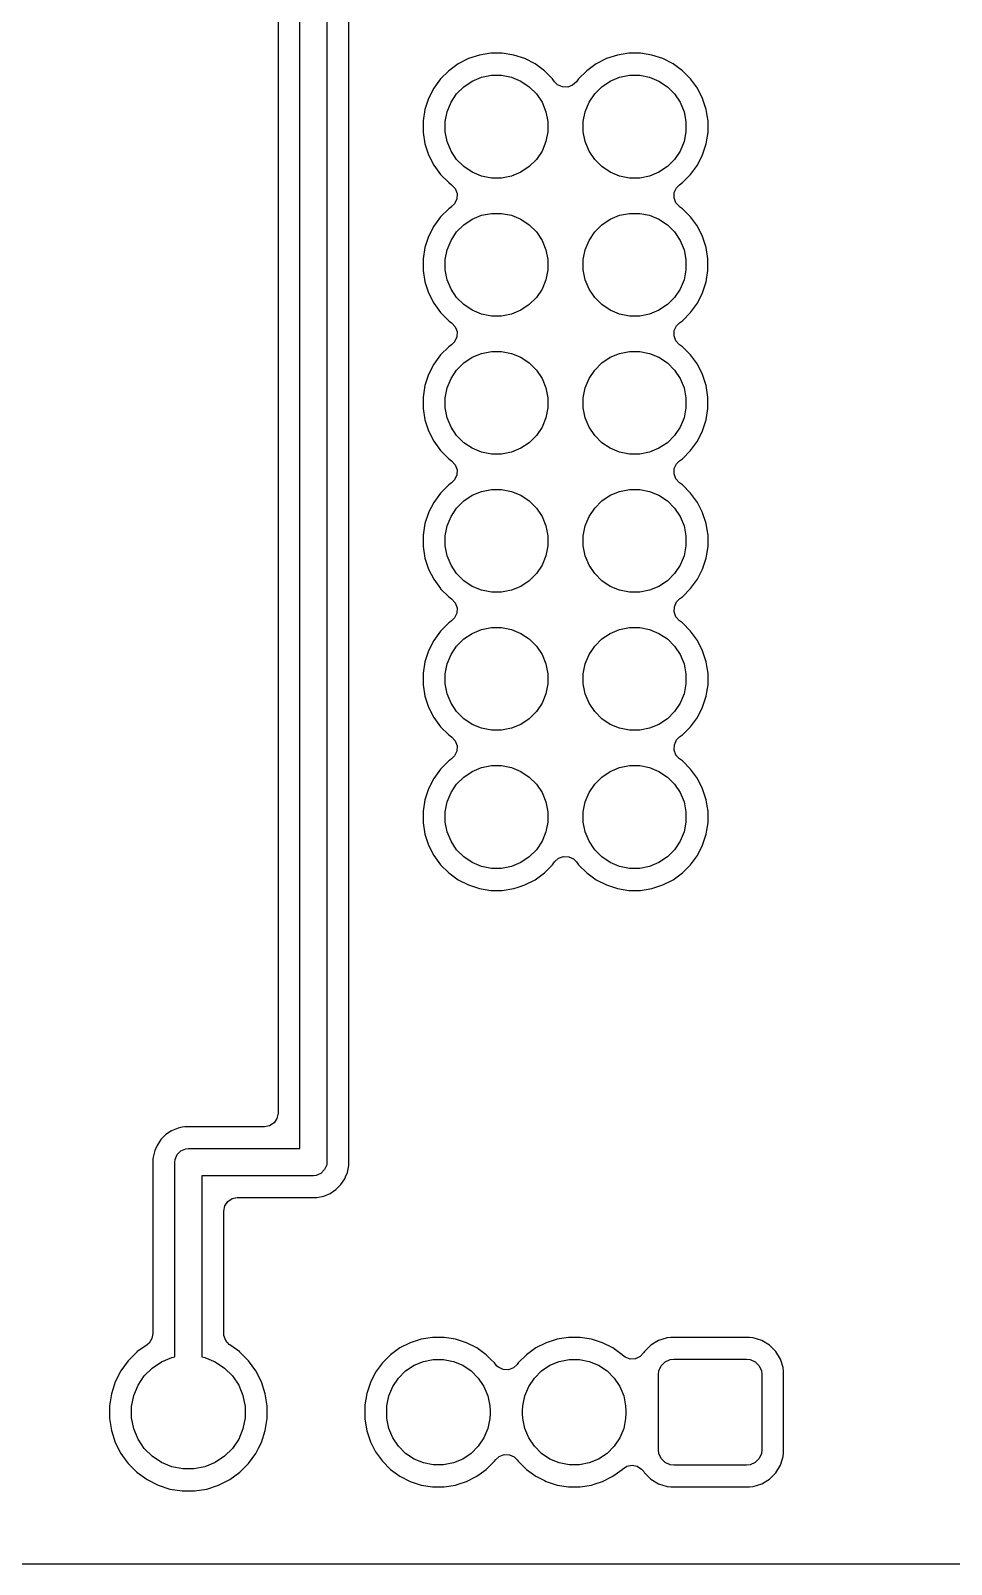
# Model space of a CAD drawing. Header units: millimetres. Extents: x 4 to 142, y 15 to 79.
# Drawn here: x 87.92 to 104.86, y 14.59 to 42.81 of the extents above; entities that cross this region are included whole.
import ezdxf

# ---------------------------------------------------------------- set-up
doc = ezdxf.new("R2010")
doc.units = ezdxf.units.MM
doc.layers.add('F.Cu', color=1, linetype='CONTINUOUS')

msp = doc.modelspace()

# ---------------------------------------------------------------- linework, layer by layer
at = {"layer": 'F.Cu'}
for points in [[(93.3734, 53.3735), (93.3734, 21.99), (93.3734, 21.99), (93.3686, 21.9413), (93.3686, 21.9412), (93.3313, 21.8512), (93.3312, 21.851), (93.2624, 21.7822), (93.2622, 21.7821), (93.1722, 21.7448), (93.1721, 21.7448), (93.1234, 21.74), (93.1234, 21.74), (91.0744, 21.74), (91.0737, 21.7397), (91.0734, 21.739), (91.0734, 18.4065), (91.0737, 18.4058), (91.0742, 18.4055), (91.1282, 18.3948), (91.1282, 18.3948), (91.3183, 18.316), (91.3184, 18.316), (91.4895, 18.2017), (91.4896, 18.2016), (91.635, 18.0562), (91.6351, 18.0561), (91.7494, 17.885), (91.7494, 17.8849), (91.8282, 17.6948), (91.8282, 17.6948), (91.8683, 17.493), (91.8683, 17.4929), (91.8683, 17.2871), (91.8683, 17.287), (91.8282, 17.0852), (91.8282, 17.0852), (91.7494, 16.8951), (91.7494, 16.895), (91.6351, 16.7239), (91.635, 16.7238), (91.4896, 16.5784), (91.4895, 16.5783), (91.3184, 16.464), (91.3183, 16.464), (91.1282, 16.3852), (91.1282, 16.3852), (90.9264, 16.3451), (90.9263, 16.3451), (90.7205, 16.3451), (90.7204, 16.3451), (90.5186, 16.3852), (90.5186, 16.3852), (90.3285, 16.464), (90.3284, 16.464), (90.1573, 16.5783), (90.1572, 16.5784), (90.0118, 16.7238), (90.0117, 16.7239), (89.8974, 16.895), (89.8974, 16.8951), (89.8186, 17.0852), (89.8186, 17.0852), (89.7785, 17.287), (89.7785, 17.2871), (89.7785, 17.4929), (89.7785, 17.493), (89.8186, 17.6948), (89.8186, 17.6948), (89.8974, 17.8849), (89.8974, 17.885), (90.0117, 18.0561), (90.0118, 18.0562), (90.1572, 18.2016), (90.1573, 18.2017), (90.3284, 18.316), (90.3285, 18.316), (90.5186, 18.3948), (90.5186, 18.3948), (90.5726, 18.4055), (90.5732, 18.406), (90.5734, 18.4065), (90.5734, 21.99), (90.5734, 21.99), (90.5782, 22.0387), (90.5782, 22.0388), (90.6155, 22.1288), (90.6156, 22.129), (90.6844, 22.1978), (90.6846, 22.1979), (90.7746, 22.2352), (90.7747, 22.2352), (90.8234, 22.24), (90.8234, 22.24), (92.8724, 22.24), (92.8731, 22.2403), (92.8734, 22.241), (92.8734, 53.3735)], [(92.4729, 52.9428), (92.4729, 22.8895), (92.4729, 22.8895), (92.454, 22.7943), (92.4539, 22.7941), (92.4, 22.7135), (92.3999, 22.7134), (92.3193, 22.6595), (92.3191, 22.6594), (92.2239, 22.6405), (92.2239, 22.6405), (90.7594, 22.6405), (90.7592, 22.6405), (90.7092, 22.6305), (90.6338, 22.6155), (90.6336, 22.6155), (90.5154, 22.5665), (90.5152, 22.5664), (90.4088, 22.4953), (90.4087, 22.4952), (90.3182, 22.4047), (90.3181, 22.4046), (90.247, 22.2982), (90.2469, 22.298), (90.2081, 22.2043), (90.1979, 22.1798), (90.1979, 22.1796), (90.1729, 22.0542), (90.1729, 22.054), (90.1729, 18.8372), (90.1729, 18.8371), (90.154, 18.742), (90.1539, 18.7418), (90.1, 18.6612), (90.0999, 18.6611), (90.0703, 18.6357), (90.0702, 18.6357), (90.0632, 18.6306), (90.0632, 18.6306), (89.8785, 18.4964), (89.8784, 18.4963), (89.7171, 18.335), (89.717, 18.3349), (89.5829, 18.1503), (89.5828, 18.1502), (89.4792, 17.9469), (89.4791, 17.9467), (89.4399, 17.826), (89.4086, 17.7297), (89.4086, 17.7296), (89.3729, 17.5042), (89.3729, 17.5041), (89.3729, 17.2759), (89.3729, 17.2758), (89.4086, 17.0504), (89.4086, 17.0503), (89.4791, 16.8333), (89.4792, 16.8331), (89.5828, 16.6298), (89.5829, 16.6297), (89.6436, 16.5461), (89.717, 16.4451), (89.7171, 16.445), (89.8784, 16.2837), (89.8785, 16.2836), (90.0631, 16.1495), (90.0633, 16.1494), (90.2665, 16.0458), (90.2667, 16.0457), (90.4837, 15.9752), (90.4838, 15.9752), (90.7092, 15.9395), (90.7093, 15.9395), (90.9375, 15.9395), (90.9376, 15.9395), (91.163, 15.9752), (91.1631, 15.9752), (91.3801, 16.0457), (91.3803, 16.0458), (91.5836, 16.1494), (91.5837, 16.1495), (91.7683, 16.2836), (91.7684, 16.2837), (91.9297, 16.445), (91.9298, 16.4451), (92.0639, 16.6297), (92.064, 16.6298), (92.1148, 16.7295), (92.1676, 16.8331), (92.1677, 16.8333), (92.2382, 17.0503), (92.2382, 17.0504), (92.2739, 17.2758), (92.2739, 17.2759), (92.2739, 17.5041), (92.2739, 17.5042), (92.2382, 17.7296), (92.2382, 17.7297), (92.1677, 17.9467), (92.1676, 17.9469), (92.064, 18.1502), (92.0639, 18.1503), (91.9298, 18.3349), (91.9297, 18.335), (91.7684, 18.4963), (91.7683, 18.4964), (91.5836, 18.6306), (91.5836, 18.6306), (91.5766, 18.6357), (91.5765, 18.6358), (91.5107, 18.707), (91.5106, 18.7072), (91.477, 18.7982), (91.477, 18.7983), (91.4739, 18.8372), (91.4739, 21.0905), (91.4739, 21.0905), (91.4928, 21.1857), (91.4929, 21.1859), (91.5468, 21.2665), (91.5469, 21.2666), (91.6275, 21.3205), (91.6277, 21.3206), (91.7229, 21.3395), (91.7229, 21.3395), (93.1874, 21.3395), (93.1876, 21.3395), (93.313, 21.3645), (93.3132, 21.3645), (93.4314, 21.4135), (93.4316, 21.4136), (93.538, 21.4847), (93.5381, 21.4848), (93.6286, 21.5753), (93.6287, 21.5754), (93.6998, 21.6818), (93.6999, 21.682), (93.7142, 21.7165), (93.7489, 21.8002), (93.7489, 21.8004), (93.7739, 21.9258), (93.7739, 21.926), (93.7739, 52.9428)], [(142.0744, 14.59), (3.7724, 14.59)]]:
    msp.add_lwpolyline(points, dxfattribs=at)
for points in [[(95.1429, 28.2336), (95.1761, 28.0238), (95.1762, 28.0237), (95.2418, 27.8217), (95.2419, 27.8215), (95.3383, 27.6323), (95.3384, 27.6321), (95.4633, 27.4603), (95.4634, 27.4601), (95.6135, 27.31), (95.6137, 27.3099), (95.7855, 27.185), (95.7857, 27.1849), (95.9749, 27.0885), (95.9751, 27.0884), (96.1771, 27.0228), (96.1772, 27.0227), (96.387, 26.9895), (96.3872, 26.9895), (96.5996, 26.9895), (96.5998, 26.9895), (96.8096, 27.0227), (96.8097, 27.0228), (96.8933, 27.0499), (97.0117, 27.0884), (97.0119, 27.0885), (97.2011, 27.1849), (97.2013, 27.185), (97.3729, 27.3097), (97.3731, 27.3099), (97.3733, 27.31), (97.5234, 27.4601), (97.5235, 27.4603), (97.5619, 27.5131), (97.562, 27.5132), (97.6332, 27.579), (97.6334, 27.5791), (97.7244, 27.6127), (97.7245, 27.6127), (97.8214, 27.6089), (97.8216, 27.6088), (97.9097, 27.5683), (97.9098, 27.5682), (97.9648, 27.5132), (97.9649, 27.5131), (98.0032, 27.4603), (98.0034, 27.4601), (98.1535, 27.31), (98.1537, 27.3099), (98.3255, 27.185), (98.3257, 27.1849), (98.5149, 27.0885), (98.5151, 27.0884), (98.7171, 27.0228), (98.7172, 27.0227), (98.927, 26.9895), (98.9272, 26.9895), (99.1396, 26.9895), (99.1398, 26.9895), (99.3496, 27.0227), (99.3497, 27.0228), (99.5517, 27.0884), (99.5519, 27.0885), (99.7411, 27.1849), (99.7413, 27.185), (99.9131, 27.3099), (99.9132, 27.31), (100.0634, 27.4602), (100.0635, 27.4603), (100.1884, 27.6321), (100.1885, 27.6323), (100.2849, 27.8215), (100.285, 27.8217), (100.3506, 28.0237), (100.3507, 28.0238), (100.3623, 28.0976), (100.3839, 28.2336), (100.3839, 28.2338), (100.3839, 28.4462), (100.3839, 28.4464), (100.3682, 28.5455), (100.3507, 28.6562), (100.3506, 28.6563), (100.285, 28.8583), (100.2849, 28.8585), (100.1885, 29.0477), (100.1884, 29.0479), (100.0635, 29.2197), (100.0634, 29.2198), (99.9132, 29.37), (99.9131, 29.3701), (99.8603, 29.4085), (99.8602, 29.4086), (99.7944, 29.4798), (99.7943, 29.48), (99.7607, 29.571), (99.7607, 29.5711), (99.7645, 29.668), (99.7645, 29.6682), (99.8051, 29.7563), (99.8052, 29.7564), (99.8602, 29.8114), (99.8603, 29.8115), (99.9131, 29.8498), (99.9132, 29.85), (100.0634, 30.0002), (100.0635, 30.0003), (100.1884, 30.1721), (100.1885, 30.1723), (100.2849, 30.3615), (100.285, 30.3617), (100.3506, 30.5637), (100.3507, 30.5638), (100.3623, 30.6376), (100.3839, 30.7736), (100.3839, 30.7738), (100.3839, 30.9862), (100.3839, 30.9864), (100.3682, 31.0855), (100.3507, 31.1962), (100.3506, 31.1963), (100.285, 31.3983), (100.2849, 31.3985), (100.1885, 31.5877), (100.1884, 31.5879), (100.0635, 31.7597), (100.0634, 31.7598), (99.9132, 31.91), (99.9131, 31.9101), (99.8603, 31.9485), (99.8602, 31.9486), (99.7944, 32.0198), (99.7943, 32.02), (99.7607, 32.111), (99.7607, 32.1111), (99.7645, 32.208), (99.7645, 32.2082), (99.8051, 32.2963), (99.8052, 32.2964), (99.8602, 32.3514), (99.8603, 32.3515), (99.9131, 32.3898), (99.9132, 32.39), (100.0634, 32.5402), (100.0635, 32.5403), (100.1884, 32.7121), (100.1885, 32.7123), (100.2849, 32.9015), (100.285, 32.9017), (100.3506, 33.1037), (100.3507, 33.1038), (100.3623, 33.1776), (100.3839, 33.3136), (100.3839, 33.3138), (100.3839, 33.5262), (100.3839, 33.5264), (100.3682, 33.6255), (100.3507, 33.7362), (100.3506, 33.7363), (100.285, 33.9383), (100.2849, 33.9385), (100.1885, 34.1277), (100.1884, 34.1279), (100.0635, 34.2997), (100.0634, 34.2998), (99.9132, 34.45), (99.9131, 34.4501), (99.8599, 34.4888), (99.8598, 34.4889), (99.794, 34.5601), (99.7939, 34.5603), (99.7603, 34.6513), (99.7603, 34.6515), (99.7641, 34.7483), (99.7641, 34.7485), (99.8047, 34.8366), (99.8048, 34.8367), (99.8598, 34.8917), (99.8599, 34.8918), (99.9128, 34.9302), (99.9129, 34.9303), (100.0631, 35.0805), (100.0632, 35.0806), (100.188, 35.2524), (100.1881, 35.2525), (100.2845, 35.4417), (100.2845, 35.4419), (100.3501, 35.6438), (100.3502, 35.644), (100.3834, 35.8537), (100.3834, 35.8538), (100.3834, 36.0662), (100.3834, 36.0663), (100.3502, 36.276), (100.3501, 36.2762), (100.2845, 36.4781), (100.2845, 36.4783), (100.1881, 36.6675), (100.188, 36.6676), (100.0632, 36.8394), (100.0631, 36.8395), (99.9129, 36.9897), (99.9128, 36.9898), (99.8595, 37.0285), (99.8594, 37.0286), (99.7935, 37.0998), (99.7934, 37.1), (99.7599, 37.191), (99.7598, 37.1911), (99.7636, 37.288), (99.7637, 37.2882), (99.8043, 37.3763), (99.8044, 37.3764), (99.8594, 37.4314), (99.8594, 37.4315), (99.9128, 37.4702), (99.9129, 37.4703), (100.0631, 37.6205), (100.0632, 37.6206), (100.188, 37.7924), (100.1881, 37.7925), (100.2845, 37.9817), (100.2845, 37.9819), (100.3501, 38.1838), (100.3502, 38.184), (100.3834, 38.3937), (100.3834, 38.3938), (100.3834, 38.6062), (100.3834, 38.6063), (100.3502, 38.816), (100.3501, 38.8162), (100.2845, 39.0181), (100.2845, 39.0183), (100.1881, 39.2075), (100.188, 39.2076), (100.0632, 39.3794), (100.0631, 39.3795), (99.9129, 39.5297), (99.9128, 39.5298), (99.8599, 39.5682), (99.8598, 39.5683), (99.794, 39.6395), (99.7939, 39.6397), (99.7603, 39.7306), (99.7603, 39.7308), (99.7641, 39.8277), (99.7641, 39.8279), (99.8047, 39.916), (99.8048, 39.9161), (99.8598, 39.9711), (99.8599, 39.9712), (99.8599, 39.9712), (99.9131, 40.0099), (99.9132, 40.01), (100.0634, 40.1602), (100.0635, 40.1603), (100.1884, 40.3321), (100.1885, 40.3323), (100.2849, 40.5215), (100.285, 40.5217), (100.3506, 40.7237), (100.3507, 40.7238), (100.3623, 40.7976), (100.3839, 40.9336), (100.3839, 40.9338), (100.3839, 41.1462), (100.3839, 41.1464), (100.3682, 41.2455), (100.3507, 41.3562), (100.3506, 41.3563), (100.285, 41.5583), (100.2849, 41.5585), (100.1885, 41.7477), (100.1884, 41.7479), (100.0635, 41.9197), (100.0634, 41.9198), (99.9132, 42.07), (99.9131, 42.0701), (99.7413, 42.195), (99.7411, 42.1951), (99.5519, 42.2915), (99.5517, 42.2916), (99.3497, 42.3572), (99.3496, 42.3573), (99.1398, 42.3905), (99.1396, 42.3905), (98.9272, 42.3905), (98.927, 42.3905), (98.7172, 42.3573), (98.7171, 42.3572), (98.5151, 42.2916), (98.5149, 42.2915), (98.3257, 42.1951), (98.3255, 42.195), (98.1537, 42.0701), (98.1536, 42.07), (98.0034, 41.9198), (98.0032, 41.9197), (97.9649, 41.8669), (97.9648, 41.8668), (97.8936, 41.801), (97.8934, 41.8009), (97.8024, 41.7673), (97.8023, 41.7673), (97.7054, 41.7711), (97.7052, 41.7711), (97.6171, 41.8117), (97.617, 41.8118), (97.562, 41.8668), (97.5619, 41.8669), (97.5235, 41.9197), (97.5234, 41.9198), (97.3732, 42.07), (97.3731, 42.0701), (97.2013, 42.195), (97.2011, 42.1951), (97.0119, 42.2915), (97.0117, 42.2916), (96.8097, 42.3572), (96.8096, 42.3573), (96.5998, 42.3905), (96.5996, 42.3905), (96.3872, 42.3905), (96.387, 42.3905), (96.1772, 42.3573), (96.1771, 42.3572), (95.9751, 42.2916), (95.9749, 42.2915), (95.7857, 42.1951), (95.7855, 42.195), (95.6137, 42.0701), (95.6136, 42.07), (95.4634, 41.9198), (95.4633, 41.9197), (95.3384, 41.7479), (95.3383, 41.7477), (95.2419, 41.5585), (95.2418, 41.5583), (95.1762, 41.3563), (95.1761, 41.3562), (95.1429, 41.1464), (95.1429, 41.1462), (95.1429, 40.9338), (95.1429, 40.9336), (95.1761, 40.7238), (95.1762, 40.7237), (95.2418, 40.5217), (95.2419, 40.5215), (95.3383, 40.3323), (95.3384, 40.3321), (95.4633, 40.1603), (95.4634, 40.1601), (95.6136, 40.0099), (95.6137, 40.0098), (95.6669, 39.9712), (95.667, 39.9711), (95.7328, 39.8999), (95.7329, 39.8997), (95.7665, 39.8087), (95.7665, 39.8085), (95.7627, 39.7117), (95.7627, 39.7115), (95.7221, 39.6234), (95.722, 39.6233), (95.667, 39.5683), (95.6669, 39.5682), (95.614, 39.5298), (95.6139, 39.5297), (95.4637, 39.3795), (95.4636, 39.3794), (95.3388, 39.2076), (95.3387, 39.2075), (95.2423, 39.0183), (95.2423, 39.0181), (95.1767, 38.8162), (95.1766, 38.816), (95.1434, 38.6063), (95.1434, 38.6062), (95.1434, 38.3938), (95.1434, 38.3937), (95.1766, 38.184), (95.1767, 38.1838), (95.2423, 37.9819), (95.2423, 37.9817), (95.3387, 37.7925), (95.3388, 37.7924), (95.4636, 37.6206), (95.4637, 37.6205), (95.6139, 37.4703), (95.614, 37.4702), (95.6673, 37.4315), (95.6674, 37.4314), (95.7333, 37.3602), (95.7334, 37.36), (95.7669, 37.269), (95.767, 37.2689), (95.7631, 37.172), (95.7631, 37.1718), (95.7225, 37.0837), (95.7224, 37.0836), (95.6674, 37.0286), (95.6674, 37.0285), (95.614, 36.9898), (95.6139, 36.9897), (95.4637, 36.8395), (95.4636, 36.8394), (95.3388, 36.6676), (95.3387, 36.6675), (95.2423, 36.4783), (95.2423, 36.4781), (95.1767, 36.2762), (95.1766, 36.276), (95.1434, 36.0663), (95.1434, 36.0662), (95.1434, 35.8538), (95.1434, 35.8537), (95.1766, 35.644), (95.1767, 35.6438), (95.2423, 35.4419), (95.2423, 35.4417), (95.3387, 35.2525), (95.3388, 35.2524), (95.4636, 35.0806), (95.4637, 35.0805), (95.6139, 34.9303), (95.614, 34.9302), (95.6669, 34.8918), (95.667, 34.8917), (95.7328, 34.8205), (95.7329, 34.8203), (95.7665, 34.7294), (95.7665, 34.7292), (95.7627, 34.6323), (95.7627, 34.6321), (95.7221, 34.544), (95.722, 34.5439), (95.667, 34.4889), (95.6669, 34.4888), (95.6137, 34.4501), (95.6136, 34.45), (95.4634, 34.2998), (95.4633, 34.2997), (95.3384, 34.1279), (95.3383, 34.1277), (95.2419, 33.9385), (95.2418, 33.9383), (95.1762, 33.7363), (95.1761, 33.7362), (95.1429, 33.5264), (95.1429, 33.5262), (95.1429, 33.3138), (95.1429, 33.3136), (95.1761, 33.1038), (95.1762, 33.1037), (95.2418, 32.9017), (95.2419, 32.9015), (95.3383, 32.7123), (95.3384, 32.7121), (95.4633, 32.5403), (95.4634, 32.5401), (95.6136, 32.39), (95.6137, 32.3898), (95.6665, 32.3515), (95.6666, 32.3514), (95.7324, 32.2802), (95.7325, 32.28), (95.7661, 32.189), (95.7661, 32.1888), (95.7623, 32.092), (95.7622, 32.0918), (95.7217, 32.0037), (95.7216, 32.0036), (95.6666, 31.9486), (95.6665, 31.9485), (95.6333, 31.9244), (95.6137, 31.9101), (95.6136, 31.91), (95.4634, 31.7598), (95.4633, 31.7597), (95.3384, 31.5879), (95.3383, 31.5877), (95.2419, 31.3985), (95.2418, 31.3983), (95.1762, 31.1963), (95.1761, 31.1962), (95.1429, 30.9864), (95.1429, 30.9862), (95.1429, 30.7738), (95.1429, 30.7736), (95.1761, 30.5638), (95.1762, 30.5637), (95.2418, 30.3617), (95.2419, 30.3615), (95.3383, 30.1723), (95.3384, 30.1721), (95.4633, 30.0003), (95.4634, 30.0001), (95.6136, 29.85), (95.6137, 29.8498), (95.6665, 29.8115), (95.6666, 29.8114), (95.7324, 29.7402), (95.7325, 29.74), (95.7661, 29.649), (95.7661, 29.6488), (95.7623, 29.552), (95.7622, 29.5518), (95.7217, 29.4637), (95.7216, 29.4636), (95.6666, 29.4086), (95.6665, 29.4085), (95.6333, 29.3844), (95.6137, 29.3701), (95.6136, 29.37), (95.4634, 29.2198), (95.4633, 29.2197), (95.3384, 29.0479), (95.3383, 29.0477), (95.2419, 28.8585), (95.2418, 28.8583), (95.1762, 28.6563), (95.1761, 28.6562), (95.1429, 28.4464), (95.1429, 28.4462), (95.1429, 28.2338)], [(95.548, 41.1332), (95.5843, 41.3157), (95.5843, 41.3158), (95.6556, 41.4878), (95.6556, 41.4879), (95.759, 41.6426), (95.7591, 41.6427), (95.8907, 41.7743), (95.8908, 41.7744), (96.0455, 41.8778), (96.0456, 41.8778), (96.2176, 41.9491), (96.2177, 41.9491), (96.4002, 41.9854), (96.4003, 41.9854), (96.5865, 41.9854), (96.5866, 41.9854), (96.7691, 41.9491), (96.7692, 41.9491), (96.9412, 41.8778), (96.9413, 41.8778), (97.096, 41.7744), (97.0961, 41.7743), (97.2277, 41.6427), (97.2278, 41.6426), (97.3312, 41.4879), (97.3312, 41.4878), (97.4025, 41.3158), (97.4025, 41.3157), (97.4388, 41.1332), (97.4388, 41.1331), (97.4388, 40.9469), (97.4388, 40.9468), (97.4025, 40.7643), (97.4025, 40.7642), (97.3312, 40.5922), (97.3312, 40.5921), (97.2278, 40.4374), (97.2277, 40.4373), (97.0961, 40.3057), (97.096, 40.3056), (96.9413, 40.2022), (96.9412, 40.2022), (96.7692, 40.1309), (96.7691, 40.1309), (96.5866, 40.0946), (96.5865, 40.0946), (96.4003, 40.0946), (96.4002, 40.0946), (96.2177, 40.1309), (96.2176, 40.1309), (96.0456, 40.2022), (96.0455, 40.2022), (95.8908, 40.3056), (95.8907, 40.3057), (95.7591, 40.4373), (95.759, 40.4374), (95.6556, 40.5921), (95.6556, 40.5922), (95.5843, 40.7642), (95.5843, 40.7643), (95.548, 40.9468), (95.548, 40.9469), (95.548, 41.1331)], [(98.088, 41.1332), (98.1243, 41.3157), (98.1243, 41.3158), (98.1956, 41.4878), (98.1956, 41.4879), (98.299, 41.6426), (98.2991, 41.6427), (98.4307, 41.7743), (98.4308, 41.7744), (98.5855, 41.8778), (98.5856, 41.8778), (98.7576, 41.9491), (98.7577, 41.9491), (98.9402, 41.9854), (98.9403, 41.9854), (99.1265, 41.9854), (99.1266, 41.9854), (99.3091, 41.9491), (99.3092, 41.9491), (99.4812, 41.8778), (99.4813, 41.8778), (99.636, 41.7744), (99.6361, 41.7743), (99.7677, 41.6427), (99.7678, 41.6426), (99.8712, 41.4879), (99.8712, 41.4878), (99.9425, 41.3158), (99.9425, 41.3157), (99.9788, 41.1332), (99.9788, 41.1331), (99.9788, 40.9469), (99.9788, 40.9468), (99.9425, 40.7643), (99.9425, 40.7642), (99.8712, 40.5922), (99.8712, 40.5921), (99.7678, 40.4374), (99.7677, 40.4373), (99.6361, 40.3057), (99.636, 40.3056), (99.4813, 40.2022), (99.4812, 40.2022), (99.3092, 40.1309), (99.3091, 40.1309), (99.1266, 40.0946), (99.1265, 40.0946), (98.9403, 40.0946), (98.9402, 40.0946), (98.7577, 40.1309), (98.7576, 40.1309), (98.5856, 40.2022), (98.5855, 40.2022), (98.4308, 40.3056), (98.4307, 40.3057), (98.2991, 40.4373), (98.299, 40.4374), (98.1956, 40.5921), (98.1956, 40.5922), (98.1243, 40.7642), (98.1243, 40.7643), (98.088, 40.9468), (98.088, 40.9469), (98.088, 41.1331)], [(95.548, 38.5932), (95.5843, 38.7757), (95.5843, 38.7758), (95.6556, 38.9478), (95.6556, 38.9479), (95.759, 39.1026), (95.7591, 39.1027), (95.8907, 39.2343), (95.8908, 39.2344), (96.0455, 39.3378), (96.0456, 39.3378), (96.2176, 39.4091), (96.2177, 39.4091), (96.4002, 39.4454), (96.4003, 39.4454), (96.5865, 39.4454), (96.5866, 39.4454), (96.7691, 39.4091), (96.7692, 39.4091), (96.9412, 39.3378), (96.9413, 39.3378), (97.096, 39.2344), (97.0961, 39.2343), (97.2277, 39.1027), (97.2278, 39.1026), (97.3312, 38.9479), (97.3312, 38.9478), (97.4025, 38.7758), (97.4025, 38.7757), (97.4388, 38.5932), (97.4388, 38.5931), (97.4388, 38.4069), (97.4388, 38.4068), (97.4025, 38.2243), (97.4025, 38.2242), (97.3312, 38.0522), (97.3312, 38.0521), (97.2278, 37.8974), (97.2277, 37.8973), (97.0961, 37.7657), (97.096, 37.7656), (96.9413, 37.6622), (96.9412, 37.6622), (96.7692, 37.5909), (96.7691, 37.5909), (96.5866, 37.5546), (96.5865, 37.5546), (96.4003, 37.5546), (96.4002, 37.5546), (96.2177, 37.5909), (96.2176, 37.5909), (96.0456, 37.6622), (96.0455, 37.6622), (95.8908, 37.7656), (95.8907, 37.7657), (95.7591, 37.8973), (95.759, 37.8974), (95.6556, 38.0521), (95.6556, 38.0522), (95.5843, 38.2242), (95.5843, 38.2243), (95.548, 38.4068), (95.548, 38.4069), (95.548, 38.5931)], [(98.088, 38.5932), (98.1243, 38.7757), (98.1243, 38.7758), (98.1956, 38.9478), (98.1956, 38.9479), (98.299, 39.1026), (98.2991, 39.1027), (98.4307, 39.2343), (98.4308, 39.2344), (98.5855, 39.3378), (98.5856, 39.3378), (98.7576, 39.4091), (98.7577, 39.4091), (98.9402, 39.4454), (98.9403, 39.4454), (99.1265, 39.4454), (99.1266, 39.4454), (99.3091, 39.4091), (99.3092, 39.4091), (99.4812, 39.3378), (99.4813, 39.3378), (99.636, 39.2344), (99.6361, 39.2343), (99.7677, 39.1027), (99.7678, 39.1026), (99.8712, 38.9479), (99.8712, 38.9478), (99.9425, 38.7758), (99.9425, 38.7757), (99.9788, 38.5932), (99.9788, 38.5931), (99.9788, 38.4069), (99.9788, 38.4068), (99.9425, 38.2243), (99.9425, 38.2242), (99.8712, 38.0522), (99.8712, 38.0521), (99.7678, 37.8974), (99.7677, 37.8973), (99.6361, 37.7657), (99.636, 37.7656), (99.4813, 37.6622), (99.4812, 37.6622), (99.3092, 37.5909), (99.3091, 37.5909), (99.1266, 37.5546), (99.1265, 37.5546), (98.9403, 37.5546), (98.9402, 37.5546), (98.7577, 37.5909), (98.7576, 37.5909), (98.5856, 37.6622), (98.5855, 37.6622), (98.4308, 37.7656), (98.4307, 37.7657), (98.2991, 37.8973), (98.299, 37.8974), (98.1956, 38.0521), (98.1956, 38.0522), (98.1243, 38.2242), (98.1243, 38.2243), (98.088, 38.4068), (98.088, 38.4069), (98.088, 38.5931)], [(95.548, 36.0532), (95.5843, 36.2357), (95.5843, 36.2358), (95.6556, 36.4078), (95.6556, 36.4079), (95.759, 36.5626), (95.7591, 36.5627), (95.8907, 36.6943), (95.8908, 36.6944), (96.0455, 36.7978), (96.0456, 36.7978), (96.2176, 36.8691), (96.2177, 36.8691), (96.4002, 36.9054), (96.4003, 36.9054), (96.5865, 36.9054), (96.5866, 36.9054), (96.7691, 36.8691), (96.7692, 36.8691), (96.9412, 36.7978), (96.9413, 36.7978), (97.096, 36.6944), (97.0961, 36.6943), (97.2277, 36.5627), (97.2278, 36.5626), (97.3312, 36.4079), (97.3312, 36.4078), (97.4025, 36.2358), (97.4025, 36.2357), (97.4388, 36.0532), (97.4388, 36.0531), (97.4388, 35.8669), (97.4388, 35.8668), (97.4025, 35.6843), (97.4025, 35.6842), (97.3312, 35.5122), (97.3312, 35.5121), (97.2278, 35.3574), (97.2277, 35.3573), (97.0961, 35.2257), (97.096, 35.2256), (96.9413, 35.1222), (96.9412, 35.1222), (96.7692, 35.0509), (96.7691, 35.0509), (96.5866, 35.0146), (96.5865, 35.0146), (96.4003, 35.0146), (96.4002, 35.0146), (96.2177, 35.0509), (96.2176, 35.0509), (96.0456, 35.1222), (96.0455, 35.1222), (95.8908, 35.2256), (95.8907, 35.2257), (95.7591, 35.3573), (95.759, 35.3574), (95.6556, 35.5121), (95.6556, 35.5122), (95.5843, 35.6842), (95.5843, 35.6843), (95.548, 35.8668), (95.548, 35.8669), (95.548, 36.0531)], [(98.088, 36.0532), (98.1243, 36.2357), (98.1243, 36.2358), (98.1956, 36.4078), (98.1956, 36.4079), (98.299, 36.5626), (98.2991, 36.5627), (98.4307, 36.6943), (98.4308, 36.6944), (98.5855, 36.7978), (98.5856, 36.7978), (98.7576, 36.8691), (98.7577, 36.8691), (98.9402, 36.9054), (98.9403, 36.9054), (99.1265, 36.9054), (99.1266, 36.9054), (99.3091, 36.8691), (99.3092, 36.8691), (99.4812, 36.7978), (99.4813, 36.7978), (99.636, 36.6944), (99.6361, 36.6943), (99.7677, 36.5627), (99.7678, 36.5626), (99.8712, 36.4079), (99.8712, 36.4078), (99.9425, 36.2358), (99.9425, 36.2357), (99.9788, 36.0532), (99.9788, 36.0531), (99.9788, 35.8669), (99.9788, 35.8668), (99.9425, 35.6843), (99.9425, 35.6842), (99.8712, 35.5122), (99.8712, 35.5121), (99.7678, 35.3574), (99.7677, 35.3573), (99.6361, 35.2257), (99.636, 35.2256), (99.4813, 35.1222), (99.4812, 35.1222), (99.3092, 35.0509), (99.3091, 35.0509), (99.1266, 35.0146), (99.1265, 35.0146), (98.9403, 35.0146), (98.9402, 35.0146), (98.7577, 35.0509), (98.7576, 35.0509), (98.5856, 35.1222), (98.5855, 35.1222), (98.4308, 35.2256), (98.4307, 35.2257), (98.2991, 35.3573), (98.299, 35.3574), (98.1956, 35.5121), (98.1956, 35.5122), (98.1243, 35.6842), (98.1243, 35.6843), (98.088, 35.8668), (98.088, 35.8669), (98.088, 36.0531)], [(95.548, 33.5132), (95.5843, 33.6957), (95.5843, 33.6958), (95.6556, 33.8678), (95.6556, 33.8679), (95.759, 34.0226), (95.7591, 34.0227), (95.8907, 34.1543), (95.8908, 34.1544), (96.0455, 34.2578), (96.0456, 34.2578), (96.2176, 34.3291), (96.2177, 34.3291), (96.4002, 34.3654), (96.4003, 34.3654), (96.5865, 34.3654), (96.5866, 34.3654), (96.7691, 34.3291), (96.7692, 34.3291), (96.9412, 34.2578), (96.9413, 34.2578), (97.096, 34.1544), (97.0961, 34.1543), (97.2277, 34.0227), (97.2278, 34.0226), (97.3312, 33.8679), (97.3312, 33.8678), (97.4025, 33.6958), (97.4025, 33.6957), (97.4388, 33.5132), (97.4388, 33.5131), (97.4388, 33.3269), (97.4388, 33.3268), (97.4025, 33.1443), (97.4025, 33.1442), (97.3312, 32.9722), (97.3312, 32.9721), (97.2278, 32.8174), (97.2277, 32.8173), (97.0961, 32.6857), (97.096, 32.6856), (96.9413, 32.5822), (96.9412, 32.5822), (96.7692, 32.5109), (96.7691, 32.5109), (96.5866, 32.4746), (96.5865, 32.4746), (96.4003, 32.4746), (96.4002, 32.4746), (96.2177, 32.5109), (96.2176, 32.5109), (96.0456, 32.5822), (96.0455, 32.5822), (95.8908, 32.6856), (95.8907, 32.6857), (95.7591, 32.8173), (95.759, 32.8174), (95.6556, 32.9721), (95.6556, 32.9722), (95.5843, 33.1442), (95.5843, 33.1443), (95.548, 33.3268), (95.548, 33.3269), (95.548, 33.5131)], [(98.088, 33.5132), (98.1243, 33.6957), (98.1243, 33.6958), (98.1956, 33.8678), (98.1956, 33.8679), (98.299, 34.0226), (98.2991, 34.0227), (98.4307, 34.1543), (98.4308, 34.1544), (98.5855, 34.2578), (98.5856, 34.2578), (98.7576, 34.3291), (98.7577, 34.3291), (98.9402, 34.3654), (98.9403, 34.3654), (99.1265, 34.3654), (99.1266, 34.3654), (99.3091, 34.3291), (99.3092, 34.3291), (99.4812, 34.2578), (99.4813, 34.2578), (99.636, 34.1544), (99.6361, 34.1543), (99.7677, 34.0227), (99.7678, 34.0226), (99.8712, 33.8679), (99.8712, 33.8678), (99.9425, 33.6958), (99.9425, 33.6957), (99.9788, 33.5132), (99.9788, 33.5131), (99.9788, 33.3269), (99.9788, 33.3268), (99.9425, 33.1443), (99.9425, 33.1442), (99.8712, 32.9722), (99.8712, 32.9721), (99.7678, 32.8174), (99.7677, 32.8173), (99.6361, 32.6857), (99.636, 32.6856), (99.4813, 32.5822), (99.4812, 32.5822), (99.3092, 32.5109), (99.3091, 32.5109), (99.1266, 32.4746), (99.1265, 32.4746), (98.9403, 32.4746), (98.9402, 32.4746), (98.7577, 32.5109), (98.7576, 32.5109), (98.5856, 32.5822), (98.5855, 32.5822), (98.4308, 32.6856), (98.4307, 32.6857), (98.2991, 32.8173), (98.299, 32.8174), (98.1956, 32.9721), (98.1956, 32.9722), (98.1243, 33.1442), (98.1243, 33.1443), (98.088, 33.3268), (98.088, 33.3269), (98.088, 33.5131)], [(95.548, 30.9732), (95.5843, 31.1557), (95.5843, 31.1558), (95.6556, 31.3278), (95.6556, 31.3279), (95.759, 31.4826), (95.7591, 31.4827), (95.8907, 31.6143), (95.8908, 31.6144), (96.0455, 31.7178), (96.0456, 31.7178), (96.2176, 31.7891), (96.2177, 31.7891), (96.4002, 31.8254), (96.4003, 31.8254), (96.5865, 31.8254), (96.5866, 31.8254), (96.7691, 31.7891), (96.7692, 31.7891), (96.9412, 31.7178), (96.9413, 31.7178), (97.096, 31.6144), (97.0961, 31.6143), (97.2277, 31.4827), (97.2278, 31.4826), (97.3312, 31.3279), (97.3312, 31.3278), (97.4025, 31.1558), (97.4025, 31.1557), (97.4388, 30.9732), (97.4388, 30.9731), (97.4388, 30.7869), (97.4388, 30.7868), (97.4025, 30.6043), (97.4025, 30.6042), (97.3312, 30.4322), (97.3312, 30.4321), (97.2278, 30.2774), (97.2277, 30.2773), (97.0961, 30.1457), (97.096, 30.1456), (96.9413, 30.0422), (96.9412, 30.0422), (96.7692, 29.9709), (96.7691, 29.9709), (96.5866, 29.9346), (96.5865, 29.9346), (96.4003, 29.9346), (96.4002, 29.9346), (96.2177, 29.9709), (96.2176, 29.9709), (96.0456, 30.0422), (96.0455, 30.0422), (95.8908, 30.1456), (95.8907, 30.1457), (95.7591, 30.2773), (95.759, 30.2774), (95.6556, 30.4321), (95.6556, 30.4322), (95.5843, 30.6042), (95.5843, 30.6043), (95.548, 30.7868), (95.548, 30.7869), (95.548, 30.9731)], [(98.088, 30.9732), (98.1243, 31.1557), (98.1243, 31.1558), (98.1956, 31.3278), (98.1956, 31.3279), (98.299, 31.4826), (98.2991, 31.4827), (98.4307, 31.6143), (98.4308, 31.6144), (98.5855, 31.7178), (98.5856, 31.7178), (98.7576, 31.7891), (98.7577, 31.7891), (98.9402, 31.8254), (98.9403, 31.8254), (99.1265, 31.8254), (99.1266, 31.8254), (99.3091, 31.7891), (99.3092, 31.7891), (99.4812, 31.7178), (99.4813, 31.7178), (99.636, 31.6144), (99.6361, 31.6143), (99.7677, 31.4827), (99.7678, 31.4826), (99.8712, 31.3279), (99.8712, 31.3278), (99.9425, 31.1558), (99.9425, 31.1557), (99.9788, 30.9732), (99.9788, 30.9731), (99.9788, 30.7869), (99.9788, 30.7868), (99.9425, 30.6043), (99.9425, 30.6042), (99.8712, 30.4322), (99.8712, 30.4321), (99.7678, 30.2774), (99.7677, 30.2773), (99.6361, 30.1457), (99.636, 30.1456), (99.4813, 30.0422), (99.4812, 30.0422), (99.3092, 29.9709), (99.3091, 29.9709), (99.1266, 29.9346), (99.1265, 29.9346), (98.9403, 29.9346), (98.9402, 29.9346), (98.7577, 29.9709), (98.7576, 29.9709), (98.5856, 30.0422), (98.5855, 30.0422), (98.4308, 30.1456), (98.4307, 30.1457), (98.2991, 30.2773), (98.299, 30.2774), (98.1956, 30.4321), (98.1956, 30.4322), (98.1243, 30.6042), (98.1243, 30.6043), (98.088, 30.7868), (98.088, 30.7869), (98.088, 30.9731)], [(95.548, 28.4332), (95.5843, 28.6157), (95.5843, 28.6158), (95.6556, 28.7878), (95.6556, 28.7879), (95.759, 28.9426), (95.7591, 28.9427), (95.8907, 29.0743), (95.8908, 29.0744), (96.0455, 29.1778), (96.0456, 29.1778), (96.2176, 29.2491), (96.2177, 29.2491), (96.4002, 29.2854), (96.4003, 29.2854), (96.5865, 29.2854), (96.5866, 29.2854), (96.7691, 29.2491), (96.7692, 29.2491), (96.9412, 29.1778), (96.9413, 29.1778), (97.096, 29.0744), (97.0961, 29.0743), (97.2277, 28.9427), (97.2278, 28.9426), (97.3312, 28.7879), (97.3312, 28.7878), (97.4025, 28.6158), (97.4025, 28.6157), (97.4388, 28.4332), (97.4388, 28.4331), (97.4388, 28.2469), (97.4388, 28.2468), (97.4025, 28.0643), (97.4025, 28.0642), (97.3312, 27.8922), (97.3312, 27.8921), (97.2278, 27.7374), (97.2277, 27.7373), (97.0961, 27.6057), (97.096, 27.6056), (96.9413, 27.5022), (96.9412, 27.5022), (96.7692, 27.4309), (96.7691, 27.4309), (96.5866, 27.3946), (96.5865, 27.3946), (96.4003, 27.3946), (96.4002, 27.3946), (96.2177, 27.4309), (96.2176, 27.4309), (96.0456, 27.5022), (96.0455, 27.5022), (95.8908, 27.6056), (95.8907, 27.6057), (95.7591, 27.7373), (95.759, 27.7374), (95.6556, 27.8921), (95.6556, 27.8922), (95.5843, 28.0642), (95.5843, 28.0643), (95.548, 28.2468), (95.548, 28.2469), (95.548, 28.4331)], [(98.088, 28.4332), (98.1243, 28.6157), (98.1243, 28.6158), (98.1956, 28.7878), (98.1956, 28.7879), (98.299, 28.9426), (98.2991, 28.9427), (98.4307, 29.0743), (98.4308, 29.0744), (98.5855, 29.1778), (98.5856, 29.1778), (98.7576, 29.2491), (98.7577, 29.2491), (98.9402, 29.2854), (98.9403, 29.2854), (99.1265, 29.2854), (99.1266, 29.2854), (99.3091, 29.2491), (99.3092, 29.2491), (99.4812, 29.1778), (99.4813, 29.1778), (99.636, 29.0744), (99.6361, 29.0743), (99.7677, 28.9427), (99.7678, 28.9426), (99.8712, 28.7879), (99.8712, 28.7878), (99.9425, 28.6158), (99.9425, 28.6157), (99.9788, 28.4332), (99.9788, 28.4331), (99.9788, 28.2469), (99.9788, 28.2468), (99.9425, 28.0643), (99.9425, 28.0642), (99.8712, 27.8922), (99.8712, 27.8921), (99.7678, 27.7374), (99.7677, 27.7373), (99.6361, 27.6057), (99.636, 27.6056), (99.4813, 27.5022), (99.4812, 27.5022), (99.3092, 27.4309), (99.3091, 27.4309), (99.1266, 27.3946), (99.1265, 27.3946), (98.9403, 27.3946), (98.9402, 27.3946), (98.7577, 27.4309), (98.7576, 27.4309), (98.5856, 27.5022), (98.5855, 27.5022), (98.4308, 27.6056), (98.4307, 27.6057), (98.2991, 27.7373), (98.299, 27.7374), (98.1956, 27.8921), (98.1956, 27.8922), (98.1243, 28.0642), (98.1243, 28.0643), (98.088, 28.2468), (98.088, 28.2469), (98.088, 28.4331)], [(94.0729, 17.2586), (94.1061, 17.0488), (94.1062, 17.0487), (94.1718, 16.8467), (94.1719, 16.8465), (94.2683, 16.6573), (94.2684, 16.6571), (94.3933, 16.4853), (94.3934, 16.4851), (94.5435, 16.335), (94.5437, 16.3349), (94.7155, 16.21), (94.7157, 16.2099), (94.9049, 16.1135), (94.9051, 16.1134), (95.1071, 16.0478), (95.1072, 16.0477), (95.317, 16.0145), (95.3172, 16.0145), (95.5296, 16.0145), (95.5298, 16.0145), (95.7396, 16.0477), (95.7397, 16.0478), (95.7856, 16.0627), (95.9417, 16.1134), (95.9419, 16.1135), (96.1311, 16.2099), (96.1313, 16.21), (96.3031, 16.3348), (96.3032, 16.335), (96.4534, 16.4852), (96.4535, 16.4853), (96.4719, 16.5106), (96.472, 16.5106), (96.5432, 16.5765), (96.5434, 16.5766), (96.6344, 16.6101), (96.6345, 16.6102), (96.7314, 16.6064), (96.7316, 16.6063), (96.8197, 16.5657), (96.8198, 16.5656), (96.8748, 16.5106), (96.8749, 16.5106), (96.8933, 16.4853), (96.8934, 16.4851), (97.0435, 16.335), (97.0437, 16.3349), (97.2155, 16.21), (97.2157, 16.2099), (97.2535, 16.1906), (97.3729, 16.1298), (97.4049, 16.1135), (97.4051, 16.1134), (97.6071, 16.0478), (97.6072, 16.0477), (97.817, 16.0145), (97.8172, 16.0145), (98.0296, 16.0145), (98.0298, 16.0145), (98.2396, 16.0477), (98.2397, 16.0478), (98.3061, 16.0693), (98.4417, 16.1134), (98.4419, 16.1135), (98.6311, 16.2099), (98.6313, 16.21), (98.8031, 16.3349), (98.8033, 16.335), (98.8109, 16.3426), (98.811, 16.3427), (98.8917, 16.3966), (98.8918, 16.3966), (98.9869, 16.4156), (98.9871, 16.4156), (99.0822, 16.3966), (99.0824, 16.3966), (99.163, 16.3427), (99.1631, 16.3426), (99.2001, 16.2954), (99.2001, 16.2954), (99.214, 16.2724), (99.2141, 16.2722), (99.3306, 16.1557), (99.3308, 16.1556), (99.4718, 16.0704), (99.472, 16.0703), (99.6293, 16.0213), (99.6296, 16.0212), (99.6978, 16.015), (99.6979, 16.015), (101.1489, 16.015), (101.149, 16.015), (101.2172, 16.0212), (101.2175, 16.0213), (101.3748, 16.0703), (101.375, 16.0704), (101.516, 16.1556), (101.5162, 16.1557), (101.6327, 16.2722), (101.6328, 16.2724), (101.718, 16.4134), (101.7181, 16.4136), (101.7671, 16.5709), (101.7672, 16.5712), (101.7734, 16.6395), (101.7734, 16.6395), (101.7734, 18.1405), (101.7734, 18.1405), (101.7672, 18.2088), (101.7671, 18.2091), (101.7181, 18.3664), (101.718, 18.3666), (101.6328, 18.5076), (101.6327, 18.5078), (101.5162, 18.6243), (101.516, 18.6244), (101.375, 18.7096), (101.3748, 18.7097), (101.2175, 18.7587), (101.2172, 18.7588), (101.1489, 18.765), (101.1489, 18.765), (99.6979, 18.765), (99.6979, 18.765), (99.6296, 18.7588), (99.6293, 18.7587), (99.472, 18.7097), (99.4718, 18.7096), (99.3308, 18.6244), (99.3306, 18.6243), (99.2141, 18.5078), (99.214, 18.5076), (99.2001, 18.4846), (99.2001, 18.4846), (99.1347, 18.4129), (99.1345, 18.4128), (99.0467, 18.3717), (99.0465, 18.3716), (98.9496, 18.3673), (98.9495, 18.3673), (98.8583, 18.4003), (98.8581, 18.4004), (98.811, 18.4373), (98.8109, 18.4374), (98.8032, 18.445), (98.8031, 18.4451), (98.6313, 18.57), (98.6311, 18.5701), (98.4419, 18.6665), (98.4417, 18.6666), (98.2397, 18.7322), (98.2396, 18.7323), (98.0298, 18.7655), (98.0296, 18.7655), (97.8172, 18.7655), (97.817, 18.7655), (97.6485, 18.7388), (97.6072, 18.7323), (97.6071, 18.7322), (97.4051, 18.6666), (97.4049, 18.6665), (97.2157, 18.5701), (97.2155, 18.57), (97.0437, 18.4451), (97.0436, 18.445), (96.8934, 18.2948), (96.8933, 18.2947), (96.8749, 18.2694), (96.8748, 18.2694), (96.8036, 18.2035), (96.8034, 18.2034), (96.7125, 18.1699), (96.7123, 18.1698), (96.6154, 18.1736), (96.6152, 18.1737), (96.5271, 18.2143), (96.527, 18.2143), (96.5013, 18.2358), (96.4851, 18.2513), (96.4851, 18.2513), (96.4535, 18.2947), (96.4534, 18.2948), (96.3871, 18.3612), (96.3032, 18.445), (96.3031, 18.4451), (96.1313, 18.57), (96.1311, 18.5701), (95.9419, 18.6665), (95.9417, 18.6666), (95.7397, 18.7322), (95.7396, 18.7323), (95.6136, 18.7522), (95.5298, 18.7655), (95.5296, 18.7655), (95.3172, 18.7655), (95.317, 18.7655), (95.1072, 18.7323), (95.1071, 18.7322), (94.9051, 18.6666), (94.9049, 18.6665), (94.7157, 18.5701), (94.7155, 18.57), (94.5437, 18.4451), (94.5436, 18.445), (94.3934, 18.2948), (94.3933, 18.2947), (94.2684, 18.1229), (94.2683, 18.1227), (94.1719, 17.9335), (94.1718, 17.9333), (94.1062, 17.7313), (94.1061, 17.7312), (94.0729, 17.5214), (94.0729, 17.5212), (94.0729, 17.2588)], [(94.478, 17.5081), (94.478, 17.5081), (94.5143, 17.6907), (94.5143, 17.6908), (94.5856, 17.8628), (94.5856, 17.8629), (94.689, 18.0176), (94.6891, 18.0177), (94.8207, 18.1493), (94.8208, 18.1494), (94.9755, 18.2528), (94.9756, 18.2528), (95.1476, 18.3241), (95.1477, 18.3241), (95.3302, 18.3604), (95.3303, 18.3604), (95.5165, 18.3604), (95.5166, 18.3604), (95.6991, 18.3241), (95.6992, 18.3241), (95.8712, 18.2528), (95.8713, 18.2528), (96.026, 18.1494), (96.0261, 18.1493), (96.1577, 18.0177), (96.1578, 18.0176), (96.2612, 17.8629), (96.2612, 17.8628), (96.3325, 17.6908), (96.3325, 17.6907), (96.3688, 17.5081), (96.3688, 17.5081), (96.3734, 17.415), (96.3734, 17.415), (96.3734, 17.365), (96.3734, 17.365), (96.3688, 17.2719), (96.3688, 17.2719), (96.3325, 17.0893), (96.3325, 17.0892), (96.2612, 16.9172), (96.2612, 16.9171), (96.1578, 16.7624), (96.1577, 16.7623), (96.0261, 16.6307), (96.026, 16.6306), (95.8713, 16.5272), (95.8712, 16.5272), (95.6992, 16.4559), (95.6991, 16.4559), (95.5166, 16.4196), (95.5165, 16.4196), (95.3303, 16.4196), (95.3302, 16.4196), (95.1477, 16.4559), (95.1476, 16.4559), (94.9756, 16.5272), (94.9755, 16.5272), (94.8208, 16.6306), (94.8207, 16.6307), (94.6891, 16.7623), (94.689, 16.7624), (94.5856, 16.9171), (94.5856, 16.9172), (94.5143, 17.0892), (94.5143, 17.0893), (94.478, 17.2719), (94.478, 17.2719), (94.4734, 17.365), (94.4734, 17.415)], [(96.978, 17.5081), (96.978, 17.5081), (97.0143, 17.6907), (97.0143, 17.6908), (97.0856, 17.8628), (97.0856, 17.8629), (97.189, 18.0176), (97.1891, 18.0177), (97.3207, 18.1493), (97.3208, 18.1494), (97.4755, 18.2528), (97.4756, 18.2528), (97.6476, 18.3241), (97.6477, 18.3241), (97.8302, 18.3604), (97.8303, 18.3604), (98.0165, 18.3604), (98.0166, 18.3604), (98.1991, 18.3241), (98.1992, 18.3241), (98.3712, 18.2528), (98.3713, 18.2528), (98.526, 18.1494), (98.5261, 18.1493), (98.6577, 18.0177), (98.6578, 18.0176), (98.7612, 17.8629), (98.7612, 17.8628), (98.8325, 17.6908), (98.8325, 17.6907), (98.8688, 17.5081), (98.8688, 17.5081), (98.8734, 17.415), (98.8734, 17.415), (98.8734, 17.365), (98.8734, 17.365), (98.8688, 17.2719), (98.8688, 17.2719), (98.8325, 17.0893), (98.8325, 17.0892), (98.7612, 16.9172), (98.7612, 16.9171), (98.6578, 16.7624), (98.6577, 16.7623), (98.5261, 16.6307), (98.526, 16.6306), (98.3713, 16.5272), (98.3712, 16.5272), (98.1992, 16.4559), (98.1991, 16.4559), (98.0166, 16.4196), (98.0165, 16.4196), (97.8303, 16.4196), (97.8302, 16.4196), (97.6477, 16.4559), (97.6476, 16.4559), (97.4756, 16.5272), (97.4755, 16.5272), (97.3208, 16.6306), (97.3207, 16.6307), (97.1891, 16.7623), (97.189, 16.7624), (97.0856, 16.9171), (97.0856, 16.9172), (97.0143, 17.0892), (97.0143, 17.0893), (96.978, 17.2719), (96.978, 17.2719), (96.9734, 17.365), (96.9734, 17.415)], [(99.4734, 18.0856), (99.4808, 18.1495), (99.4809, 18.1496), (99.5223, 18.2434), (99.5224, 18.2436), (99.5948, 18.316), (99.595, 18.3161), (99.6888, 18.3575), (99.6889, 18.3576), (99.7528, 18.365), (99.7528, 18.365), (101.094, 18.365), (101.094, 18.365), (101.1579, 18.3576), (101.158, 18.3575), (101.2518, 18.3161), (101.252, 18.316), (101.3244, 18.2436), (101.3245, 18.2434), (101.3659, 18.1496), (101.366, 18.1495), (101.3734, 18.0856), (101.3734, 18.0856), (101.3734, 16.6944), (101.3734, 16.6944), (101.366, 16.6305), (101.3659, 16.6304), (101.3245, 16.5366), (101.3244, 16.5364), (101.252, 16.464), (101.2518, 16.4639), (101.158, 16.4225), (101.1579, 16.4224), (101.094, 16.415), (101.094, 16.415), (99.7528, 16.415), (99.7528, 16.415), (99.6889, 16.4224), (99.6888, 16.4225), (99.595, 16.4639), (99.5948, 16.464), (99.5224, 16.5364), (99.5223, 16.5366), (99.4809, 16.6304), (99.4808, 16.6305), (99.4734, 16.6944), (99.4734, 16.6944), (99.4734, 18.0856)]]:
    msp.add_lwpolyline(points, close=True, dxfattribs=at)

doc.saveas('drawing.dxf')
